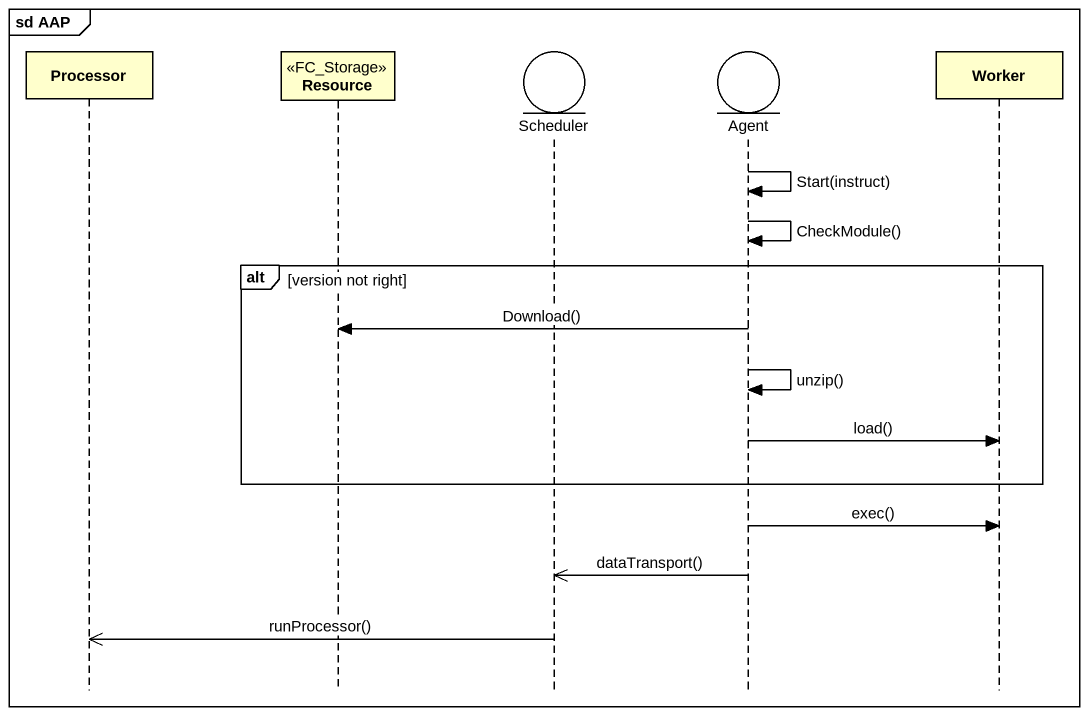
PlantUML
@startuml
mainframe sd AAP
hide footbox
participant Processor
participant Resource <<FC_Storage>>
entity Scheduler
entity "Agent" as Agent_
participant Worker

Agent_ -> Agent_ : Start(instruct)
Agent_ -> Agent_ : CheckModule()
alt version not right
  Agent_ -> Resource : Download()
  Agent_ -> Agent_ : unzip()
  Agent_ -> Worker : load()
end
Agent_ -> Worker : exec()
Agent_ ->> Scheduler : dataTransport()
Scheduler ->> Processor : runProcessor()
@enduml
